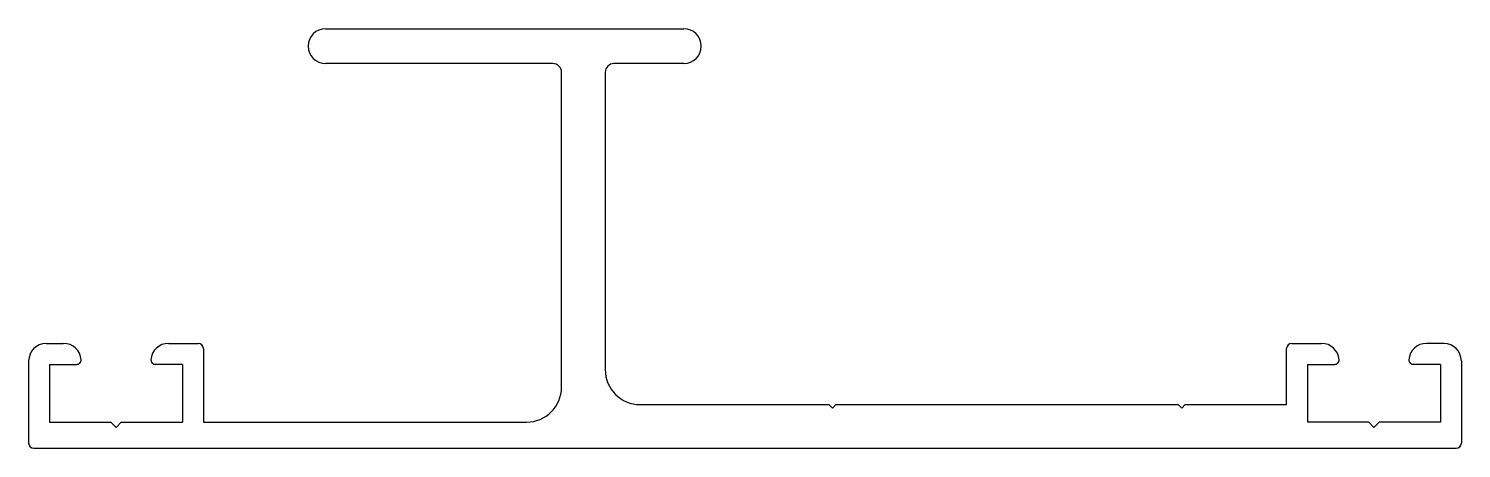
# Model space of a CAD drawing. Extents: x 409.9 to 491.9, y 751.1 to 775.1.
import ezdxf

# ---------------------------------------------------------------- set-up
doc = ezdxf.new("R2010")
doc.units = 0
doc.layers.get('0').update_dxf_attribs({"linetype": 'CONTINUOUS'})

msp = doc.modelspace()

# ---------------------------------------------------------------- linework, layer by layer
for p, q in [((426.87, 775.132), (447.37, 775.132)), ((439.87, 773.132), (426.87, 773.132)), ((440.37, 754.632), (440.37, 772.632)), ((442.87, 772.632), (442.87, 755.632)), ((447.37, 773.132), (443.37, 773.132)), ((410.87, 757.132), (411.871, 757.132)), ((417.868, 757.132), (419.57, 757.132)), ((482.17, 757.132), (483.871, 757.132)), ((490.87, 757.132), (489.868, 757.132)), ((409.87, 756.132), (409.87, 751.432)), ((419.87, 756.832), (419.87, 752.632)), ((481.87, 753.632), (481.87, 756.832)), ((491.87, 756.132), (491.87, 751.432)), ((411.07, 755.932), (412.62, 755.932)), ((411.07, 755.932), (411.07, 752.632)), ((418.67, 755.932), (417.12, 755.932)), ((418.67, 755.932), (418.67, 752.632)), ((483.07, 755.932), (484.62, 755.932)), ((483.07, 755.932), (483.07, 752.632)), ((490.67, 755.932), (489.12, 755.932)), ((490.67, 755.932), (490.67, 752.632)), ((444.87, 753.632), (455.67, 753.632)), ((455.67, 753.632), (455.87, 753.432)), ((455.87, 753.432), (456.07, 753.632)), ((456.07, 753.632), (475.67, 753.632)), ((475.67, 753.632), (475.87, 753.432)), ((475.87, 753.432), (476.07, 753.632)), ((476.07, 753.632), (481.87, 753.632)), ((411.07, 752.632), (414.57, 752.632)), ((414.87, 752.332), (414.57, 752.632)), ((414.87, 752.332), (415.17, 752.632)), ((415.17, 752.632), (418.67, 752.632)), ((419.87, 752.632), (438.37, 752.632)), ((486.57, 752.632), (483.07, 752.632)), ((486.87, 752.332), (486.57, 752.632)), ((486.87, 752.332), (487.17, 752.632)), ((490.67, 752.632), (487.17, 752.632)), ((410.17, 751.132), (491.57, 751.132))]:
    msp.add_line(p, q)
for centre, radius, start, end in [((426.87, 774.132), 1, 90, 270), ((447.37, 774.132), 1, 270, 90), ((439.87, 772.632), 0.5, 0, 90), ((443.37, 772.632), 0.5, 90, 180), ((410.87, 756.132), 1, 90, 180), ((411.871, 756.132), 1, 3.82255, 90), ((417.868, 756.132), 1, 90, 176.17745), ((419.57, 756.832), 0.3, 0, 90), ((482.17, 756.832), 0.3, 90, 180), ((483.871, 756.132), 1, 3.82255, 90), ((489.868, 756.132), 1, 90, 176.17745), ((490.87, 756.132), 1, 0, 90), ((412.62, 756.182), 0.25, 270, 3.82255), ((417.12, 756.182), 0.25, 176.17745, 270), ((484.62, 756.182), 0.25, 270, 3.82255), ((489.12, 756.182), 0.25, 176.17745, 270), ((444.87, 755.632), 2, 180, 270), ((438.37, 754.632), 2, 270, 0), ((410.17, 751.432), 0.3, 180, 270), ((491.57, 751.432), 0.3, 270, 0)]:
    msp.add_arc(centre, radius, start, end)

doc.saveas('drawing.dxf')
